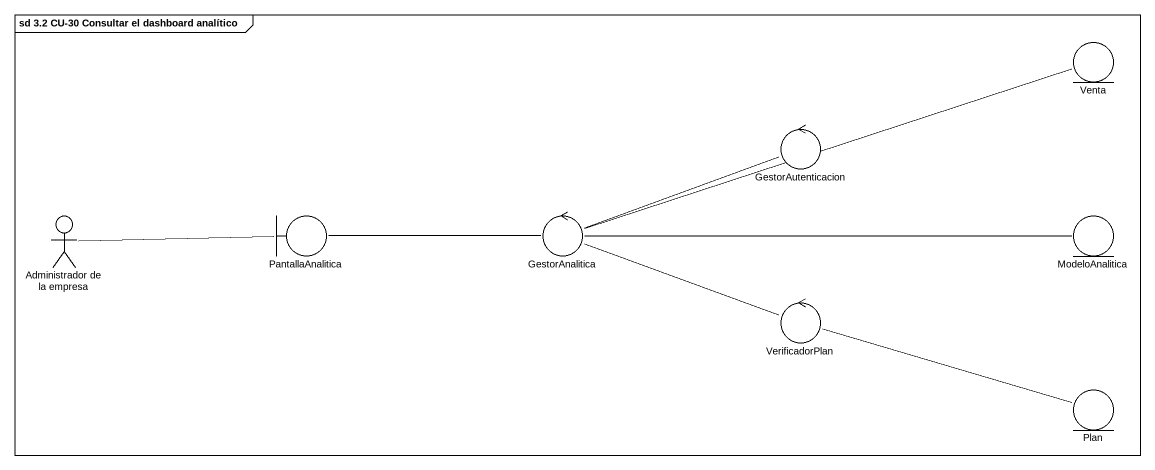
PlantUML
@startuml
mainframe sd 3.2 CU-30 Consultar el dashboard analítico
entity Venta
control GestorAutenticacion
actor "Administrador de la empresa" as Administrador_de_la_empresa
boundary PantallaAnalitica
control GestorAnalitica
entity ModeloAnalitica
control VerificadorPlan
entity Plan
Administrador_de_la_empresa -right- PantallaAnalitica
GestorAnalitica -right- Venta
GestorAnalitica -right- GestorAutenticacion
GestorAnalitica -left- PantallaAnalitica
GestorAnalitica -right- ModeloAnalitica
GestorAnalitica -right- VerificadorPlan
Plan -left- VerificadorPlan
@enduml
